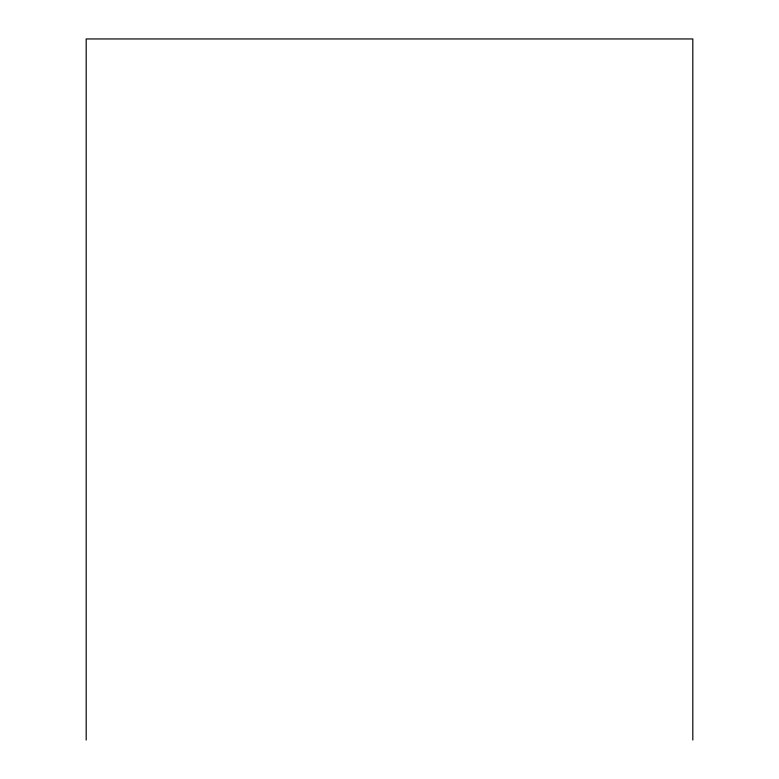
<?xml version="1.0" encoding="UTF-8"?>
<svg xmlns="http://www.w3.org/2000/svg" width="779" height="779" viewBox="0 0 779 779"><rect width="100%" height="100%" fill="white"/><g stroke="black" fill="none" stroke-linecap="round" stroke-linejoin="round"><path stroke-width="1.17" d="M692.813 740.05L692.813 38.95L86.187 38.95L86.187 740.05"/></g></svg>
